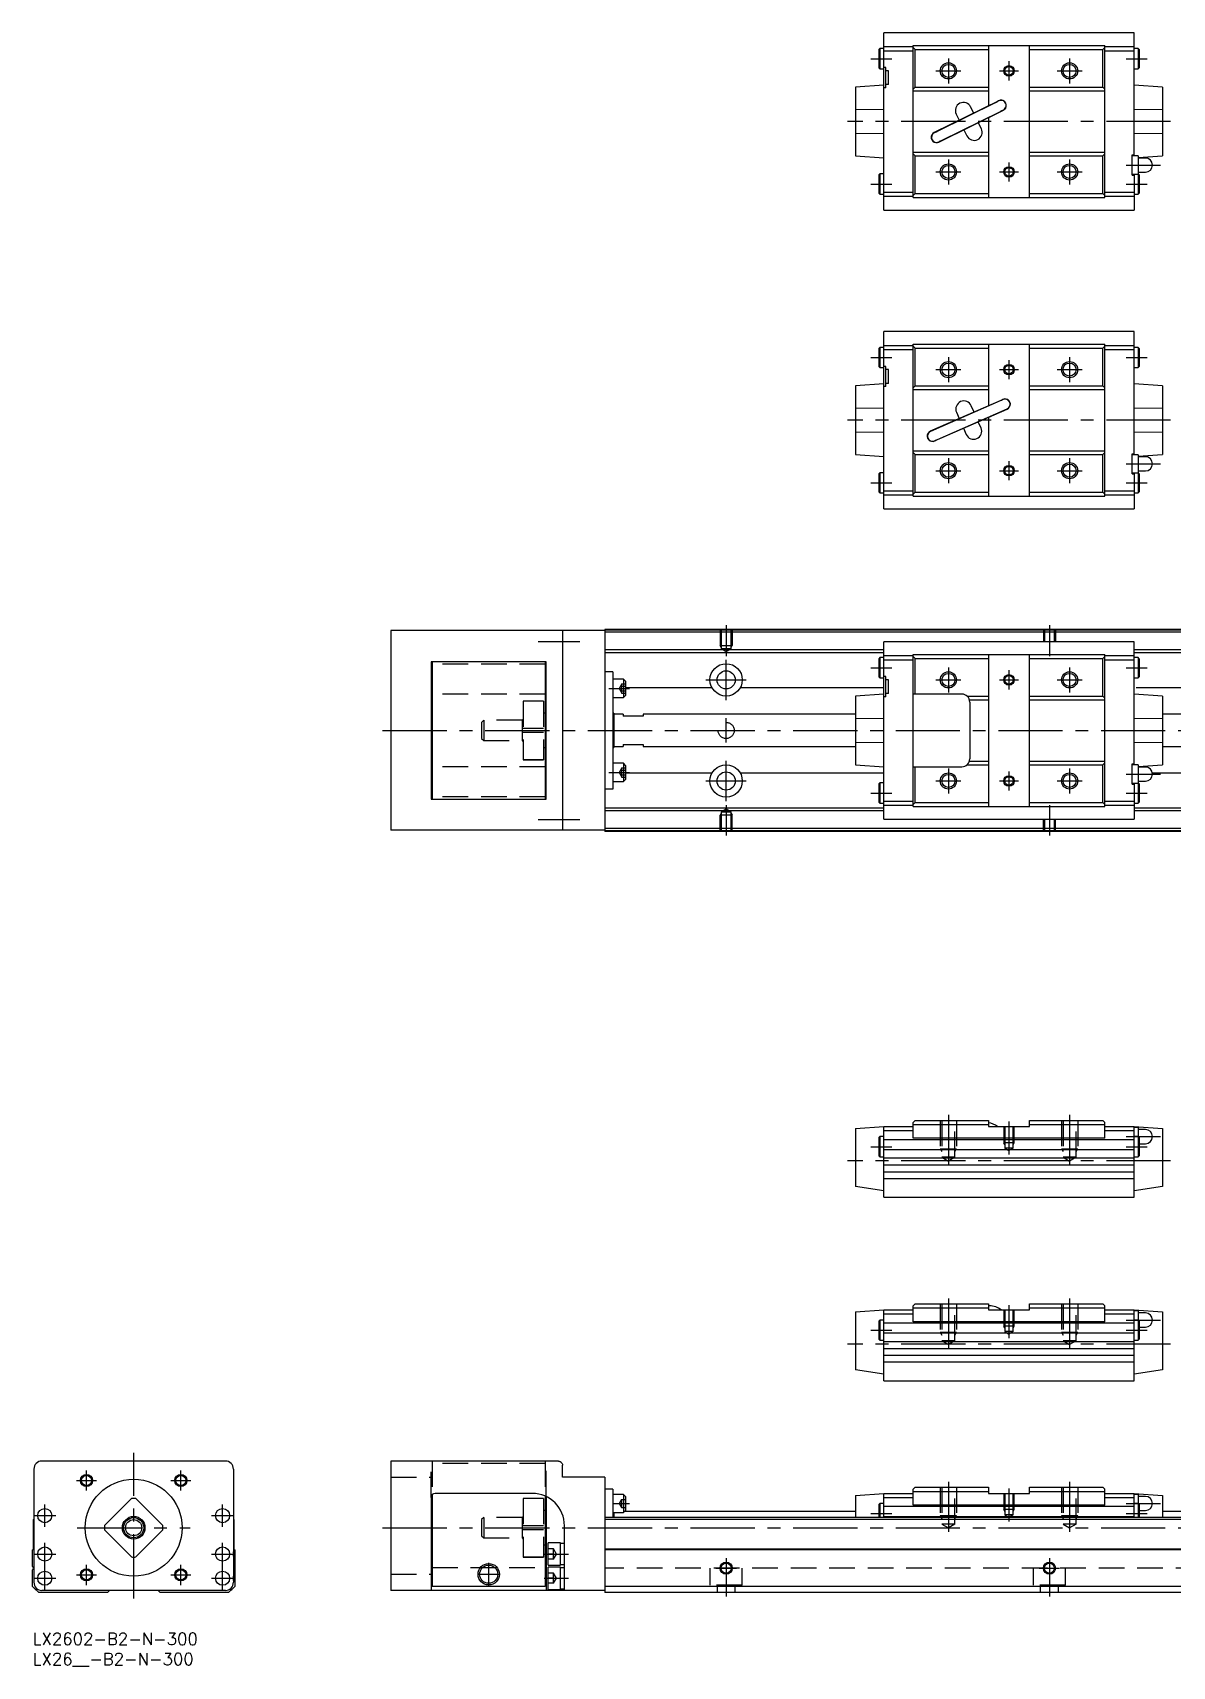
# Model space of a CAD drawing. Extents: x 0 to 544, y -8 to 396.
# Drawn here: x 0 to 282, y -8.3 to 395.8 of the extents above; entities that cross this region are included whole.
import ezdxf

# ---------------------------------------------------------------- set-up
doc = ezdxf.new("R2010")
doc.units = 0
doc.header["$LTSCALE"] = 0.5
doc.linetypes.add('CENTER', pattern=[50.8, 31.75, -6.35, 6.35, -6.35])
doc.linetypes.add('DASHED', pattern=[19.05, 12.7, -6.35])
for name, color, linetype in [('MSM_CENTER', 1, 'CENTER'), ('MSM_CONTINUOUS', 7, 'CONTINUOUS'), ('MSM_DASHED', 4, 'DASHED'), ('MSM_NARROW', 5, 'CONTINUOUS'), ('MSM_PART_NUMBER', 7, 'CONTINUOUS')]:
    doc.layers.add(name, color=color, linetype=linetype)
doc.styles.get("Standard").update_dxf_attribs({"font": 'txt.shx', "height": 1, "bigfont": 'bigfont.shx'})

# ---------------------------------------------------------------- blocks, each defined once
blk = doc.blocks.new('*U2')
at = {"layer": 'MSM_PART_NUMBER'}
blk.add_text('LX2602-B2-N-300', height=3, dxfattribs=at).set_placement((0, -3))
blk = doc.blocks.new('*U3')
at = {"layer": 'MSM_PART_NUMBER'}
blk.add_text('LX26__-B2-N-300', height=3, dxfattribs=at).set_placement((0, -8))

msp = doc.modelspace()

# ---------------------------------------------------------------- linework, layer by layer
at = {"layer": 'MSM_CENTER'}
for p, q in [((207.41, 389.38), (212.61, 389.38)), ((226.61, 389.48), (226.61, 383.28)), ((241.61, 388.75), (241.61, 384.02)), ((256.61, 389.48), (256.61, 383.28)), ((270.61, 389.38), (275.81, 389.38)), ((223.51, 386.38), (229.71, 386.38)), ((239.24, 386.38), (243.97, 386.38)), ((253.51, 386.38), (259.71, 386.38)), ((281.61, 373.88), (201.61, 373.88)), ((226.61, 364.48), (226.61, 358.28)), ((241.61, 363.75), (241.61, 359.02)), ((256.61, 364.48), (256.61, 358.28)), ((223.51, 361.38), (229.71, 361.38)), ((239.24, 361.38), (243.97, 361.38)), ((253.51, 361.38), (259.71, 361.38)), ((270.61, 363.08), (279.11, 363.08)), ((207.41, 358.38), (212.61, 358.38)), ((270.61, 358.38), (275.81, 358.38)), ((207.41, 315.48), (212.61, 315.48)), ((226.61, 315.58), (226.61, 309.38)), ((256.61, 315.58), (256.61, 309.38)), ((270.61, 315.48), (275.81, 315.48)), ((223.51, 312.48), (229.71, 312.48)), ((239.24, 312.48), (243.97, 312.48)), ((241.61, 314.85), (241.61, 310.12)), ((253.51, 312.48), (259.71, 312.48)), ((281.61, 299.98), (201.61, 299.98)), ((223.51, 287.48), (229.71, 287.48)), ((226.61, 290.58), (226.61, 284.38)), ((239.24, 287.48), (243.97, 287.48)), ((241.61, 289.85), (241.61, 285.12)), ((253.51, 287.48), (259.71, 287.48)), ((256.61, 290.58), (256.61, 284.38)), ((270.61, 289.18), (279.11, 289.18)), ((207.41, 284.48), (212.61, 284.48)), ((270.61, 284.48), (275.81, 284.48)), ((171.61, 249.23), (171.61, 241.6)), ((251.61, 249.23), (251.61, 241.6)), ((125.11, 245.23), (135.41, 245.23)), ((171.61, 230.73), (171.61, 240.73)), ((207.41, 238.73), (212.61, 238.73)), ((226.61, 238.83), (226.61, 232.63)), ((256.61, 238.83), (256.61, 232.63)), ((270.61, 238.73), (275.81, 238.73)), ((166.61, 235.73), (176.61, 235.73)), ((223.51, 235.73), (229.71, 235.73)), ((239.24, 235.73), (243.97, 235.73)), ((241.61, 238.1), (241.61, 233.37)), ((253.51, 235.73), (259.71, 235.73)), ((142.61, 233.63), (147.71, 233.63)), ((86.61, 223.23), (453.61, 223.23)), ((171.61, 220.23), (171.61, 226.23)), ((171.61, 205.73), (171.61, 215.73)), ((142.61, 212.84), (147.71, 212.84)), ((166.61, 210.73), (176.61, 210.73)), ((223.51, 210.73), (229.71, 210.73)), ((226.61, 213.83), (226.61, 207.63)), ((239.24, 210.73), (243.97, 210.73)), ((241.61, 213.1), (241.61, 208.37)), ((253.51, 210.73), (259.71, 210.73)), ((256.61, 213.83), (256.61, 207.63)), ((270.61, 212.43), (279.11, 212.43)), ((207.41, 207.73), (212.61, 207.73)), ((270.61, 207.73), (275.81, 207.73)), ((171.61, 204.74), (171.61, 197.23)), ((251.61, 204.74), (251.61, 197.23)), ((125.11, 201.23), (135.41, 201.23)), ((226.61, 128.1), (226.61, 115.71)), ((241.61, 126.45), (241.61, 118.29)), ((256.61, 128.1), (256.61, 115.71)), ((270.61, 122.75), (279.11, 122.75)), ((207.41, 120.25), (212.61, 120.25)), ((270.61, 120.25), (275.81, 120.25)), ((281.61, 116.75), (201.61, 116.75)), ((226.61, 82.72), (226.61, 70.34)), ((241.61, 81.07), (241.61, 72.91)), ((256.61, 82.72), (256.61, 70.34)), ((270.61, 77.37), (279.11, 77.37)), ((207.41, 74.87), (212.61, 74.87)), ((270.61, 74.87), (275.81, 74.87)), ((281.61, 71.37), (201.61, 71.37)), ((25, 8.5), (25, 44.5)), ((10.83, 37.67), (15.83, 37.67)), ((13.33, 35.17), (13.33, 40.17)), ((34.17, 37.67), (39.17, 37.67)), ((36.67, 35.17), (36.67, 40.17)), ((226.61, 37.35), (226.61, 24.96)), ((256.61, 37.35), (256.61, 24.96)), ((241.61, 35.7), (241.61, 27.54)), ((0.25, 29), (5.75, 29)), ((3, 26.25), (3, 31.75)), ((44.25, 29), (49.75, 29)), ((47, 26.25), (47, 31.75)), ((143.61, 32), (147.71, 32)), ((207.41, 29.5), (212.61, 29.5)), ((270.61, 32), (279.11, 32)), ((270.61, 29.5), (275.81, 29.5)), ((11, 26), (39, 26)), ((86.61, 26), (453.61, 26)), ((3, 10.75), (3, 22.25)), ((47, 10.75), (47, 22.25)), ((0.25, 19.5), (5.75, 19.5)), ((13.33, 11.83), (13.33, 16.83)), ((36.67, 11.83), (36.67, 16.83)), ((44.25, 19.5), (49.75, 19.5)), ((112.86, 11.72), (112.86, 17.28)), ((126.61, 19.5), (132.61, 19.5)), ((171.61, 18.5), (171.61, 9)), ((251.61, 18.5), (251.61, 9)), ((0.25, 13.5), (5.75, 13.5)), ((10.83, 14.33), (15.83, 14.33)), ((34.17, 14.33), (39.17, 14.33)), ((44.25, 13.5), (49.75, 13.5)), ((110.07, 14.5), (115.64, 14.5)), ((126.61, 13.5), (132.61, 13.5)), ((169.07, 16), (174.14, 16)), ((249.07, 16), (254.14, 16))]:
    msp.add_line(p, q, dxfattribs=at)
at = {"layer": 'MSM_CONTINUOUS'}
for p, q in [((272.61, 395.83), (210.61, 395.83)), ((210.61, 351.93), (210.61, 395.83)), ((210.61, 392.38), (217.91, 392.38)), ((217.91, 355.08), (217.91, 392.68)), ((217.91, 392.68), (265.31, 392.68)), ((218.41, 391.68), (217.91, 392.18)), ((236.51, 392.68), (236.51, 377.73)), ((246.71, 355.08), (246.71, 392.68)), ((265.31, 392.18), (264.81, 391.68)), ((265.31, 355.08), (265.31, 392.68)), ((265.31, 392.38), (272.61, 392.38)), ((272.61, 365.33), (272.61, 395.83)), ((209.66, 391.88), (209.41, 391.63)), ((209.41, 391.63), (209.41, 387.13)), ((210.61, 391.88), (209.66, 391.88)), ((209.66, 391.88), (209.66, 386.88)), ((210.61, 391.38), (217.91, 391.38)), ((218.41, 382.38), (218.41, 391.68)), ((218.41, 391.68), (236.51, 391.68)), ((246.71, 391.68), (264.81, 391.68)), ((264.81, 382.38), (264.81, 391.68)), ((265.31, 391.38), (272.61, 391.38)), ((273.56, 391.88), (272.61, 391.88)), ((273.56, 391.88), (273.56, 386.88)), ((273.81, 391.63), (273.56, 391.88)), ((273.81, 391.63), (273.81, 387.13)), ((209.41, 387.13), (209.66, 386.88)), ((209.66, 386.88), (210.61, 386.88)), ((211.11, 387.18), (210.61, 387.18)), ((211.11, 382.18), (211.11, 387.18)), ((211.81, 386.38), (211.11, 386.38)), ((211.81, 382.98), (211.81, 386.38)), ((272.61, 386.88), (273.56, 386.88)), ((273.56, 386.88), (273.81, 387.13)), ((210.61, 382.88), (203.61, 382.38)), ((203.61, 382.38), (203.61, 365.38)), ((211.11, 382.18), (210.61, 382.18)), ((211.81, 382.98), (211.11, 382.98)), ((217.91, 381.88), (218.41, 382.38)), ((217.91, 381.48), (236.51, 381.48)), ((218.41, 382.38), (236.51, 382.38)), ((246.71, 382.38), (264.81, 382.38)), ((246.71, 381.48), (265.31, 381.48)), ((264.81, 382.38), (265.31, 381.88)), ((279.61, 382.38), (272.61, 382.88)), ((279.61, 382.38), (279.61, 365.38)), ((210.61, 376.84), (203.61, 376.76)), ((239.08, 379), (223.08, 371.1)), ((238.37, 378.59), (223.84, 371.42)), ((224.23, 368.77), (240.23, 376.67)), ((224.94, 369.18), (239.48, 376.35)), ((232.87, 375.93), (232.12, 377.46)), ((238.37, 378.59), (238.7, 378.72)), ((239.1, 378.95), (238.79, 378.8)), ((239.78, 376.54), (239.48, 376.35)), ((239.89, 376.55), (240.21, 376.71)), ((279.61, 376.76), (272.61, 376.84)), ((228.53, 375.69), (229.29, 374.16)), ((230.44, 371.83), (231.19, 370.31)), ((234.78, 372.08), (234.02, 373.6)), ((236.51, 374.83), (236.51, 355.08)), ((203.61, 371.01), (210.61, 370.93)), ((223.42, 371.21), (223.1, 371.05)), ((223.53, 371.23), (223.84, 371.42)), ((224.21, 368.81), (224.52, 368.97)), ((224.61, 369.05), (224.94, 369.18)), ((272.61, 370.93), (279.61, 371.01)), ((203.61, 365.38), (210.61, 364.88)), ((217.91, 366.28), (236.51, 366.28)), ((218.41, 365.38), (217.91, 365.88)), ((218.41, 365.38), (236.51, 365.38)), ((218.41, 356.08), (218.41, 365.38)), ((246.71, 366.28), (265.31, 366.28)), ((246.71, 365.38), (264.81, 365.38)), ((265.31, 365.88), (264.81, 365.38)), ((264.81, 356.08), (264.81, 365.38)), ((272.11, 365.58), (272.61, 365.58)), ((272.11, 360.58), (272.11, 365.58)), ((273.61, 365.33), (272.11, 365.33)), ((273.61, 364.95), (279.61, 365.38)), ((273.61, 365.33), (273.61, 360.83)), ((275.36, 364.83), (273.61, 364.83)), ((209.66, 360.88), (209.41, 360.63)), ((209.41, 360.63), (209.41, 356.13)), ((209.66, 360.88), (209.66, 355.88)), ((210.61, 360.88), (209.66, 360.88)), ((272.11, 360.83), (273.61, 360.83)), ((272.11, 360.58), (272.61, 360.58)), ((272.61, 360.83), (272.61, 351.93)), ((273.56, 360.83), (273.56, 355.88)), ((273.61, 361.33), (275.36, 361.33)), ((273.81, 360.63), (273.61, 360.83)), ((273.81, 360.63), (273.81, 356.13)), ((209.41, 356.13), (209.66, 355.88)), ((209.66, 355.88), (210.61, 355.88)), ((210.61, 356.38), (217.91, 356.38)), ((217.91, 355.58), (218.41, 356.08)), ((218.41, 356.08), (236.51, 356.08)), ((246.71, 356.08), (264.81, 356.08)), ((264.81, 356.08), (265.31, 355.58)), ((265.31, 356.38), (272.61, 356.38)), ((272.61, 355.88), (273.56, 355.88)), ((273.56, 355.88), (273.81, 356.13)), ((210.61, 355.38), (217.91, 355.38)), ((210.61, 351.93), (272.61, 351.93)), ((217.91, 355.08), (265.31, 355.08)), ((265.31, 355.38), (272.61, 355.38)), ((272.61, 321.93), (210.61, 321.93)), ((210.61, 278.03), (210.61, 321.93)), ((272.61, 291.43), (272.61, 321.93)), ((209.66, 317.98), (209.41, 317.73)), ((209.41, 317.73), (209.41, 313.23)), ((210.61, 317.98), (209.66, 317.98)), ((209.66, 317.98), (209.66, 312.98)), ((210.61, 318.48), (217.91, 318.48)), ((210.61, 317.48), (217.91, 317.48)), ((217.91, 281.18), (217.91, 318.78)), ((217.91, 318.78), (265.31, 318.78)), ((218.41, 317.78), (217.91, 318.28)), ((218.41, 308.48), (218.41, 317.78)), ((218.41, 317.78), (236.51, 317.78)), ((236.51, 318.78), (236.51, 303.53)), ((246.71, 281.18), (246.71, 318.78)), ((246.71, 317.78), (264.81, 317.78)), ((265.31, 318.28), (264.81, 317.78)), ((264.81, 308.48), (264.81, 317.78)), ((265.31, 281.18), (265.31, 318.78)), ((265.31, 318.48), (272.61, 318.48)), ((265.31, 317.48), (272.61, 317.48)), ((273.56, 317.98), (272.61, 317.98)), ((273.56, 317.98), (273.56, 312.98)), ((273.81, 317.73), (273.56, 317.98)), ((273.81, 317.73), (273.81, 313.23)), ((209.41, 313.23), (209.66, 312.98)), ((209.66, 312.98), (210.61, 312.98)), ((211.11, 313.28), (210.61, 313.28)), ((211.11, 308.28), (211.11, 313.28)), ((211.81, 312.48), (211.11, 312.48)), ((211.81, 309.08), (211.81, 312.48)), ((272.61, 312.98), (273.56, 312.98)), ((273.56, 312.98), (273.81, 313.23)), ((210.61, 308.98), (203.61, 308.48)), ((203.61, 308.48), (203.61, 291.48)), ((211.11, 308.28), (210.61, 308.28)), ((211.81, 309.08), (211.11, 309.08)), ((217.91, 307.98), (218.41, 308.48)), ((217.91, 307.58), (236.51, 307.58)), ((218.41, 308.48), (236.51, 308.48)), ((246.71, 308.48), (264.81, 308.48)), ((246.71, 307.58), (265.31, 307.58)), ((264.81, 308.48), (265.31, 307.98)), ((279.61, 308.48), (272.61, 308.98)), ((279.61, 308.48), (279.61, 291.48)), ((240.13, 305.12), (222.13, 297.22)), ((239.4, 304.75), (222.9, 297.51)), ((232.96, 301.98), (232.28, 303.53)), ((240.15, 305.08), (239.83, 304.93)), ((210.61, 302.94), (203.61, 302.86)), ((223.18, 294.84), (241.18, 302.74)), ((223.91, 295.22), (240.41, 302.46)), ((228.62, 301.93), (229.3, 300.37)), ((234.69, 298.04), (234.01, 299.6)), ((236.51, 300.69), (236.51, 281.18)), ((240.83, 302.64), (241.16, 302.79)), ((279.61, 302.86), (272.61, 302.94)), ((203.61, 297.11), (210.61, 297.03)), ((222.48, 297.32), (222.15, 297.18)), ((223.16, 294.89), (223.48, 295.03)), ((230.35, 297.99), (231.03, 296.43)), ((272.61, 297.03), (279.61, 297.11)), ((203.61, 291.48), (210.61, 290.98)), ((217.91, 292.38), (236.51, 292.38)), ((218.41, 291.48), (217.91, 291.98)), ((218.41, 291.48), (236.51, 291.48)), ((218.41, 282.18), (218.41, 291.48)), ((246.71, 292.38), (265.31, 292.38)), ((246.71, 291.48), (264.81, 291.48)), ((265.31, 291.98), (264.81, 291.48)), ((264.81, 282.18), (264.81, 291.48)), ((272.11, 291.68), (272.61, 291.68)), ((272.11, 286.68), (272.11, 291.68)), ((273.61, 291.43), (272.11, 291.43)), ((273.61, 291.05), (279.61, 291.48)), ((273.61, 291.43), (273.61, 286.93)), ((209.66, 286.98), (209.41, 286.73)), ((209.66, 286.98), (209.66, 281.98)), ((210.61, 286.98), (209.66, 286.98)), ((272.11, 286.93), (273.61, 286.93)), ((272.61, 286.93), (272.61, 278.03)), ((273.56, 286.93), (273.56, 281.98)), ((275.36, 290.93), (273.61, 290.93)), ((273.61, 287.43), (275.36, 287.43)), ((273.81, 286.73), (273.61, 286.93)), ((209.41, 286.73), (209.41, 282.23)), ((272.11, 286.68), (272.61, 286.68)), ((273.81, 286.73), (273.81, 282.23)), ((209.41, 282.23), (209.66, 281.98)), ((209.66, 281.98), (210.61, 281.98)), ((210.61, 282.48), (217.91, 282.48)), ((210.61, 281.48), (217.91, 281.48)), ((217.91, 281.68), (218.41, 282.18)), ((217.91, 281.18), (265.31, 281.18)), ((218.41, 282.18), (236.51, 282.18)), ((246.71, 282.18), (264.81, 282.18)), ((264.81, 282.18), (265.31, 281.68)), ((265.31, 282.48), (272.61, 282.48)), ((265.31, 281.48), (272.61, 281.48)), ((272.61, 281.98), (273.56, 281.98)), ((273.56, 281.98), (273.81, 282.23)), ((210.61, 278.03), (272.61, 278.03)), ((88.61, 247.93), (88.61, 198.53)), ((141.61, 247.93), (88.61, 247.93)), ((131.11, 247.93), (131.11, 198.53)), ((441.61, 248.23), (141.61, 248.23)), ((141.61, 248.23), (141.61, 198.23)), ((441.61, 248.03), (141.61, 248.03)), ((441.61, 247.53), (141.61, 247.53)), ((210.61, 243.13), (141.61, 243.13)), ((272.61, 245.18), (210.61, 245.18)), ((210.61, 201.28), (210.61, 245.18)), ((272.61, 214.68), (272.61, 245.18)), ((310.61, 243.13), (272.61, 243.13)), ((98.61, 240.23), (98.61, 206.23)), ((127.11, 240.23), (98.61, 240.23)), ((98.61, 239.63), (98.86, 239.63)), ((98.86, 240.23), (98.86, 206.23)), ((126.86, 240.23), (126.86, 206.23)), ((126.86, 239.63), (127.11, 239.63)), ((127.11, 206.23), (127.11, 240.23)), ((210.61, 242.43), (141.61, 242.43)), ((209.66, 241.23), (209.41, 240.98)), ((209.41, 240.98), (209.41, 236.48)), ((210.61, 241.23), (209.66, 241.23)), ((209.66, 241.23), (209.66, 236.23)), ((210.61, 241.73), (217.91, 241.73)), ((210.61, 240.73), (217.91, 240.73)), ((217.91, 242.03), (265.31, 242.03)), ((217.91, 204.43), (217.91, 242.03)), ((218.41, 241.03), (217.91, 241.53)), ((218.41, 241.03), (236.51, 241.03)), ((218.41, 232.23), (218.41, 241.03)), ((236.51, 242.03), (236.51, 204.43)), ((246.71, 204.43), (246.71, 242.03)), ((246.71, 241.03), (264.81, 241.03)), ((265.31, 241.53), (264.81, 241.03)), ((264.81, 231.73), (264.81, 241.03)), ((265.31, 204.43), (265.31, 242.03)), ((265.31, 241.73), (272.61, 241.73)), ((265.31, 240.73), (272.61, 240.73)), ((310.61, 242.43), (272.61, 242.43)), ((273.56, 241.23), (272.61, 241.23)), ((273.56, 241.23), (273.56, 236.23)), ((273.81, 240.98), (273.56, 241.23)), ((273.81, 240.98), (273.81, 236.48)), ((143.61, 237.73), (141.61, 237.73)), ((143.61, 237.73), (143.61, 208.73)), ((146.21, 235.88), (143.61, 235.88)), ((146.21, 235.88), (146.21, 231.38)), ((146.71, 235.38), (146.21, 235.88)), ((146.71, 235.38), (146.71, 231.88)), ((209.41, 236.48), (209.66, 236.23)), ((209.66, 236.23), (210.61, 236.23)), ((211.11, 236.53), (210.61, 236.53)), ((211.11, 231.53), (211.11, 236.53)), ((211.81, 235.73), (211.11, 235.73)), ((211.81, 232.33), (211.81, 235.73)), ((272.61, 236.23), (273.56, 236.23)), ((273.56, 236.23), (273.81, 236.48)), ((98.86, 232.23), (98.61, 232.23)), ((127.11, 232.23), (126.86, 232.23)), ((143.61, 231.38), (146.21, 231.38)), ((146.21, 231.38), (146.71, 231.88)), ((168.12, 233.77), (146.71, 233.77)), ((210.61, 233.77), (175.09, 233.77)), ((210.61, 232.23), (203.61, 231.73)), ((203.61, 231.73), (203.61, 214.73)), ((211.11, 231.53), (210.61, 231.53)), ((211.81, 232.33), (211.11, 232.33)), ((229.91, 232.23), (217.91, 232.23)), ((231.23, 231.73), (236.51, 231.73)), ((231.81, 230.83), (236.51, 230.83)), ((246.71, 231.73), (264.81, 231.73)), ((246.71, 230.83), (265.31, 230.83)), ((264.81, 231.73), (265.31, 231.23)), ((279.61, 231.73), (272.61, 232.23)), ((310.11, 233.77), (273.11, 233.77)), ((279.61, 231.73), (279.61, 214.73)), ((127.11, 227.48), (126.86, 227.48)), ((143.81, 227.48), (143.61, 227.48)), ((143.81, 227.48), (143.81, 218.98)), ((146.11, 227.23), (143.81, 227.23)), ((146.11, 227.23), (146.11, 226.73)), ((151.11, 226.73), (146.11, 226.73)), ((151.11, 227.23), (151.11, 226.73)), ((203.61, 227.23), (151.11, 227.23)), ((231.91, 230.23), (231.91, 216.23)), ((303.61, 227.23), (279.61, 227.23)), ((210.61, 226.19), (203.61, 226.11)), ((279.61, 226.11), (272.61, 226.19)), ((126.86, 218.98), (127.11, 218.98)), ((143.61, 218.98), (143.81, 218.98)), ((143.81, 219.23), (146.11, 219.23)), ((146.11, 219.73), (151.11, 219.73)), ((146.11, 219.73), (146.11, 219.23)), ((151.11, 219.73), (151.11, 219.23)), ((151.11, 219.23), (203.61, 219.23)), ((203.61, 220.36), (210.61, 220.28)), ((272.61, 220.28), (279.61, 220.36)), ((279.61, 219.23), (303.61, 219.23)), ((98.86, 214.23), (98.61, 214.23)), ((127.11, 214.23), (126.86, 214.23)), ((146.21, 215.09), (143.61, 215.09)), ((146.21, 215.09), (146.21, 210.59)), ((146.71, 214.59), (146.21, 215.09)), ((146.71, 214.59), (146.71, 211.09)), ((203.61, 214.73), (210.61, 214.23)), ((217.91, 214.23), (229.91, 214.23)), ((218.41, 205.43), (218.41, 214.23)), ((231.23, 214.73), (236.51, 214.73)), ((231.81, 215.63), (236.51, 215.63)), ((246.71, 215.63), (265.31, 215.63)), ((246.71, 214.73), (264.81, 214.73)), ((265.31, 215.23), (264.81, 214.73)), ((264.81, 205.43), (264.81, 214.73)), ((272.11, 214.93), (272.61, 214.93)), ((272.11, 209.93), (272.11, 214.93)), ((273.61, 214.68), (272.11, 214.68)), ((273.61, 214.3), (279.61, 214.73)), ((273.61, 214.68), (273.61, 210.18)), ((275.36, 214.18), (273.61, 214.18)), ((143.61, 210.59), (146.21, 210.59)), ((146.21, 210.59), (146.71, 211.09)), ((168.12, 212.69), (146.71, 212.69)), ((210.61, 212.69), (175.09, 212.69)), ((209.66, 210.23), (209.41, 209.98)), ((209.66, 210.23), (209.66, 205.23)), ((210.61, 210.23), (209.66, 210.23)), ((272.11, 210.18), (273.61, 210.18)), ((272.61, 210.18), (272.61, 201.28)), ((273.56, 210.18), (273.56, 205.23)), ((273.61, 210.68), (275.36, 210.68)), ((273.81, 209.98), (273.61, 210.18)), ((310.61, 212.69), (277.09, 212.69)), ((98.61, 206.83), (98.86, 206.83)), ((98.61, 206.23), (127.11, 206.23)), ((126.86, 206.83), (127.11, 206.83)), ((143.61, 208.73), (141.61, 208.73)), ((209.41, 209.98), (209.41, 205.48)), ((272.11, 209.93), (272.61, 209.93)), ((273.81, 209.98), (273.81, 205.48)), ((210.61, 204.03), (141.61, 204.03)), ((210.61, 203.33), (141.61, 203.33)), ((209.41, 205.48), (209.66, 205.23)), ((209.66, 205.23), (210.61, 205.23)), ((210.61, 205.73), (217.91, 205.73)), ((210.61, 204.73), (217.91, 204.73)), ((217.91, 204.93), (218.41, 205.43)), ((217.91, 204.43), (265.31, 204.43)), ((218.41, 205.43), (236.51, 205.43)), ((246.71, 205.43), (264.81, 205.43)), ((264.81, 205.43), (265.31, 204.93)), ((265.31, 205.73), (272.61, 205.73)), ((265.31, 204.73), (272.61, 204.73)), ((272.61, 205.23), (273.56, 205.23)), ((310.61, 204.03), (272.61, 204.03)), ((310.61, 203.33), (272.61, 203.33)), ((273.56, 205.23), (273.81, 205.48)), ((141.61, 198.53), (88.61, 198.53)), ((441.61, 198.93), (141.61, 198.93)), ((441.61, 198.43), (141.61, 198.43)), ((441.61, 198.23), (141.61, 198.23)), ((210.61, 201.28), (272.61, 201.28)), ((217.91, 126.25), (218.41, 126.75)), ((217.91, 122.33), (217.91, 126.25)), ((217.91, 125.75), (236.51, 125.75)), ((218.41, 126.75), (236.51, 126.75)), ((236.51, 126.75), (236.51, 125.25)), ((246.71, 125.25), (246.71, 126.75)), ((246.71, 126.75), (264.81, 126.75)), ((246.71, 125.75), (265.31, 125.75)), ((264.81, 126.75), (265.31, 126.25)), ((265.31, 122.33), (265.31, 126.25)), ((203.61, 124.75), (210.61, 125.25)), ((203.61, 124.75), (203.61, 110.43)), ((209.66, 122.75), (209.41, 122.5)), ((209.41, 122.5), (209.41, 118)), ((210.61, 122.75), (209.66, 122.75)), ((209.66, 122.75), (209.66, 117.75)), ((210.61, 125.25), (217.91, 125.25)), ((210.61, 107.75), (210.61, 125.25)), ((210.61, 124.25), (217.91, 124.25)), ((210.61, 122.05), (272.61, 122.05)), ((265.31, 122.33), (217.91, 122.33)), ((236.51, 125.25), (246.71, 125.25)), ((265.31, 125.25), (272.61, 125.25)), ((265.31, 124.25), (272.61, 124.25)), ((272.61, 125.25), (279.61, 124.75)), ((272.61, 107.75), (272.61, 125.25)), ((273.61, 125), (272.61, 125)), ((273.56, 122.75), (272.61, 122.75)), ((273.81, 122.5), (273.56, 122.75)), ((273.56, 122.75), (273.56, 117.75)), ((273.61, 125), (273.61, 122.7)), ((275.36, 124.5), (273.61, 124.5)), ((273.81, 122.5), (273.81, 118)), ((279.61, 124.75), (279.61, 110.43)), ((209.41, 118), (209.66, 117.75)), ((209.66, 117.75), (210.61, 117.75)), ((210.61, 119.55), (272.61, 119.55)), ((210.61, 117.47), (272.61, 117.47)), ((272.61, 117.75), (273.56, 117.75)), ((273.56, 117.75), (273.81, 118)), ((273.81, 121), (275.36, 121)), ((210.61, 115.75), (272.61, 115.75)), ((210.61, 114.02), (272.61, 114.02)), ((210.61, 109.37), (203.61, 110.43)), ((210.61, 112.41), (272.61, 112.41)), ((279.61, 110.43), (272.61, 109.37)), ((210.61, 107.75), (272.61, 107.75)), ((217.91, 80.87), (218.41, 81.37)), ((217.91, 76.96), (217.91, 80.87)), ((218.41, 81.37), (236.51, 81.37)), ((236.51, 81.37), (236.51, 79.87)), ((236.76, 80.87), (236.51, 80.87)), ((246.71, 79.87), (246.71, 81.37)), ((246.71, 81.37), (264.81, 81.37)), ((264.81, 81.37), (265.31, 80.87)), ((265.31, 76.96), (265.31, 80.87)), ((203.61, 79.37), (210.61, 79.87)), ((203.61, 79.37), (203.61, 65.05)), ((209.66, 77.37), (209.41, 77.12)), ((209.41, 77.12), (209.41, 72.62)), ((210.61, 77.37), (209.66, 77.37)), ((209.66, 77.37), (209.66, 72.37)), ((210.61, 79.87), (217.91, 79.87)), ((210.61, 62.37), (210.61, 79.87)), ((210.61, 78.87), (217.91, 78.87)), ((217.91, 80.37), (236.51, 80.37)), ((265.31, 76.96), (217.91, 76.96)), ((236.51, 79.87), (246.71, 79.87)), ((246.71, 80.37), (265.31, 80.37)), ((265.31, 79.87), (272.61, 79.87)), ((265.31, 78.87), (272.61, 78.87)), ((272.61, 79.87), (279.61, 79.37)), ((272.61, 62.37), (272.61, 79.87)), ((273.61, 79.62), (272.61, 79.62)), ((273.56, 77.37), (272.61, 77.37)), ((273.81, 77.12), (273.56, 77.37)), ((273.56, 77.37), (273.56, 72.37)), ((273.61, 79.62), (273.61, 77.32)), ((275.36, 79.12), (273.61, 79.12)), ((273.81, 77.12), (273.81, 72.62)), ((279.61, 79.37), (279.61, 65.05)), ((210.61, 76.67), (272.61, 76.67)), ((210.61, 74.17), (272.61, 74.17)), ((273.81, 75.62), (275.36, 75.62)), ((209.41, 72.62), (209.66, 72.37)), ((209.66, 72.37), (210.61, 72.37)), ((210.61, 72.1), (272.61, 72.1)), ((210.61, 70.37), (272.61, 70.37)), ((272.61, 72.37), (273.56, 72.37)), ((273.56, 72.37), (273.81, 72.62)), ((210.61, 63.99), (203.61, 65.05)), ((210.61, 68.65), (272.61, 68.65)), ((210.61, 67.04), (272.61, 67.04)), ((279.61, 65.05), (272.61, 63.99)), ((210.61, 62.37), (272.61, 62.37)), ((0.3, 40.5), (0.3, 12.5)), ((47.7, 42.5), (2.3, 42.5)), ((49.7, 40.5), (49.7, 12.5)), ((88.61, 42.5), (88.61, 10.5)), ((130.11, 42.5), (88.61, 42.5)), ((130.11, 42.5), (130.11, 42.5)), ((130.11, 42.5), (130.32, 42.48)), ((130.32, 42.48), (130.56, 42.39)), ((130.56, 42.39), (130.78, 42.24)), ((130.78, 42.24), (130.91, 42.09)), ((130.91, 42.09), (131.02, 41.9)), ((131.02, 41.9), (131.08, 41.72)), ((131.08, 41.72), (131.11, 41.5)), ((131.11, 38.5), (131.11, 41.5)), ((141.61, 38.5), (131.11, 38.5)), ((141.61, 38.5), (141.61, 10)), ((24.45, 33.23), (17.77, 26.55)), ((32.23, 26.55), (25.55, 33.23)), ((98.61, 33.5), (98.61, 10.5)), ((98.86, 34.16), (98.86, 11.5)), ((123.61, 34.5), (99.61, 34.5)), ((126.86, 33.81), (126.86, 11.5)), ((127.11, 33.69), (127.11, 16.2)), ((143.61, 35.5), (141.61, 35.5)), ((143.61, 35.5), (143.61, 28.5)), ((146.21, 34.25), (143.61, 34.25)), ((146.71, 33.75), (146.21, 34.25)), ((146.21, 34.25), (146.21, 29.75)), ((146.71, 33.75), (146.71, 30.25)), ((203.61, 34), (210.61, 34.5)), ((203.61, 34), (203.61, 28.5)), ((210.61, 28.5), (210.61, 34.5)), ((210.61, 34.5), (217.91, 34.5)), ((210.61, 33.5), (217.91, 33.5)), ((217.91, 35.5), (218.41, 36)), ((217.91, 31.59), (217.91, 35.5)), ((217.91, 35), (236.51, 35)), ((218.41, 36), (236.51, 36)), ((236.51, 36), (236.51, 34.5)), ((236.51, 34.5), (246.71, 34.5)), ((246.71, 34.5), (246.71, 36)), ((246.71, 36), (264.81, 36)), ((246.71, 35), (265.31, 35)), ((264.81, 36), (265.31, 35.5)), ((265.31, 31.59), (265.31, 35.5)), ((265.31, 34.5), (272.61, 34.5)), ((265.31, 33.5), (272.61, 33.5)), ((272.61, 34.5), (279.61, 34)), ((272.61, 28.5), (272.61, 34.5)), ((273.61, 34.25), (272.61, 34.25)), ((273.61, 34.25), (273.61, 31.95)), ((275.36, 33.75), (273.61, 33.75)), ((279.61, 34), (279.61, 28.5)), ((127.11, 30.25), (126.86, 30.25)), ((441.61, 28.5), (141.61, 28.5)), ((143.61, 29.75), (146.21, 29.75)), ((143.81, 29.75), (143.81, 28.5)), ((146.21, 29.75), (146.71, 30.25)), ((203.61, 30), (146.46, 30)), ((209.66, 32), (209.41, 31.75)), ((209.41, 31.75), (209.41, 28.5)), ((210.61, 32), (209.66, 32)), ((209.66, 32), (209.66, 28.5)), ((210.61, 31.3), (272.61, 31.3)), ((210.61, 28.8), (272.61, 28.8)), ((265.31, 31.59), (217.91, 31.59)), ((273.56, 32), (272.61, 32)), ((273.81, 31.75), (273.56, 32)), ((273.56, 32), (273.56, 28.5)), ((273.81, 31.75), (273.81, 28.5)), ((273.81, 30.25), (275.36, 30.25)), ((303.61, 30), (279.61, 30)), ((0.2, 28), (0.3, 28.1)), ((0.2, 20.7), (0.2, 28)), ((17.77, 25.45), (24.45, 18.77)), ((25.55, 18.77), (32.23, 25.45)), ((49.7, 28.1), (49.8, 28)), ((49.8, 28), (49.8, 20.7)), ((131.61, 10.5), (131.61, 26.5)), ((441.61, 28), (141.61, 28)), ((0, 20.5), (0.2, 20.7)), ((0, 16.4), (0, 20.5)), ((49.8, 20.7), (50, 20.5)), ((50, 20.5), (50, 11.5)), ((126.86, 21.75), (127.11, 21.75)), ((127.61, 16.75), (127.61, 22.25)), ((130.61, 22.25), (127.61, 22.25)), ((130.61, 16.75), (130.61, 22.25)), ((131.61, 22.1), (130.61, 22.1)), ((441.61, 20.7), (141.61, 20.7)), ((441.61, 20.5), (141.61, 20.5)), ((98.61, 16.2), (98.86, 16.2)), ((126.86, 16.2), (127.11, 16.2)), ((127.61, 16.75), (130.61, 16.75)), ((127.61, 10.75), (127.61, 16.25)), ((130.61, 16.25), (127.61, 16.25)), ((130.61, 16.9), (131.61, 16.9)), ((130.61, 10.75), (130.61, 16.25)), ((0, 11.5), (0, 15.6)), ((131.61, 16.1), (130.61, 16.1)), ((1.5, 10), (0, 11.5)), ((18.5, 10), (1.5, 10)), ((47.7, 10.5), (2.3, 10.5)), ((19, 10.5), (18.5, 10)), ((31.52, 10), (31.02, 10.5)), ((48.5, 10), (31.52, 10)), ((50, 11.5), (48.5, 10)), ((141.61, 10.5), (88.61, 10.5)), ((126.86, 11.5), (98.86, 11.5)), ((127.61, 10.75), (130.61, 10.75)), ((130.61, 10.9), (131.61, 10.9)), ((441.61, 11.5), (141.61, 11.5)), ((441.61, 10), (141.61, 10))]:
    msp.add_line(p, q, dxfattribs=at)
for centre, radius in [((226.61, 386.38), 1.62), ((256.61, 386.38), 1.62), ((241.61, 386.38), 1.06), ((226.61, 361.38), 1.62), ((241.61, 361.38), 1.06), ((256.61, 361.38), 1.62), ((226.61, 312.48), 1.62), ((241.61, 312.48), 1.06), ((256.61, 312.48), 1.62), ((226.61, 287.48), 1.62), ((241.61, 287.48), 1.06), ((256.61, 287.48), 1.62), ((171.61, 235.73), 4), ((171.61, 235.73), 2.25), ((226.61, 235.73), 1.62), ((241.61, 235.73), 1.06), ((256.61, 235.73), 1.62), ((171.61, 210.73), 4), ((171.61, 210.73), 2.25), ((226.61, 210.73), 1.62), ((241.61, 210.73), 1.06), ((256.61, 210.73), 1.62), ((13.33, 37.67), 1.23), ((25, 26), 12), ((36.67, 37.67), 1.23), ((3, 29), 1.75), ((25, 26), 2.8), ((25, 26), 2.5), ((47, 29), 1.75), ((25, 26), 2), ((3, 19.5), 1.75), ((47, 19.5), 1.75), ((112.86, 14.5), 2.65), ((112.86, 14.5), 2.25), ((171.61, 16), 1.23), ((251.61, 16), 1.23), ((3, 13.5), 1.75), ((13.33, 14.33), 1.23), ((36.67, 14.33), 1.23), ((47, 13.5), 1.75)]:
    msp.add_circle(centre, radius, dxfattribs=at)
for centre, radius, start, end in [((230.33, 376.57), 2, 26.2779, 206.2779), ((239.66, 377.83), 1.3, 275.5498, 137.006), ((239.66, 377.83), 1.25, 296.2779, 116.2779), ((232.98, 371.19), 2, 206.2779, 26.2779), ((223.66, 369.93), 1.3, 95.5498, 317.006), ((223.66, 369.93), 1.25, 116.2779, 296.2779), ((275.36, 363.08), 1.75, 270, 90), ((230.45, 302.73), 2, 23.6961, 203.6961), ((240.8, 301.08), 3.92, 105.6343, 110.9103), ((240.66, 303.93), 1.3, 272.968, 134.4242), ((240.66, 303.93), 1.25, 293.6961, 113.6961), ((239.7, 304.11), 1.8, 293.3543, 304.8918), ((222.66, 296.03), 1.3, 92.968, 314.4242), ((222.66, 296.03), 1.25, 113.6961, 293.6961), ((226.61, 290.48), 7.94, 117.8361, 120.4339), ((223.17, 296.88), 1.82, 282.5713, 293.9767), ((232.86, 297.24), 2, 203.6961, 23.6961), ((275.36, 289.18), 1.75, 270, 90), ((229.91, 230.23), 2, 0, 90), ((229.91, 216.23), 2, 270, 0), ((275.36, 212.43), 1.75, 270, 90), ((235.79, 121.37), 4.88, 52.5564, 81.5517), ((275.36, 122.75), 1.75, 270, 90), ((236.73, 75.9), 4.97, 53.0275, 89.6143), ((275.36, 77.37), 1.75, 270, 90), ((2.3, 40.5), 2, 90, 180), ((47.7, 40.5), 2, 0, 90), ((25, 26), 7.25, 85.6572, 94.3428), ((99.61, 33.5), 1, 90, 180), ((123.61, 26.5), 8, 0, 90), ((275.36, 32), 1.75, 270, 90), ((25, 26), 7.25, 175.6572, 184.3428), ((25, 26), 7.25, 355.6572, 4.3428), ((-0.3, 16), 0.5, 306.8761, 53.1239), ((3, 19.5), 2.75, 169.0575, 190.9425), ((25, 26), 7.25, 265.6572, 274.3428), ((47, 19.5), 2.75, 349.0575, 10.9425), ((3, 13.5), 2.75, 169.0575, 190.9425), ((2.3, 12.5), 2, 180, 270), ((47.7, 12.5), 2, 270, 0), ((47, 13.5), 2.75, 349.0575, 10.9425), ((1.3, 11.5), 1, 201.8195, 248.1805), ((48.7, 11.5), 1, 291.8106, 338.1894)]:
    msp.add_arc(centre, radius, start, end, dxfattribs=at)
at = {"layer": 'MSM_DASHED'}
for p, q in [((170.11, 248.23), (170.11, 244.23)), ((170.38, 248.23), (170.38, 243.43)), ((172.84, 243.43), (172.84, 248.23)), ((173.11, 248.23), (173.11, 244.23)), ((250.11, 248.23), (250.11, 245.18)), ((250.38, 248.23), (250.38, 245.18)), ((252.84, 245.18), (252.84, 248.23)), ((253.11, 248.23), (253.11, 245.18)), ((170.11, 244.23), (173.11, 244.23)), ((170.38, 243.76), (170.11, 244.23)), ((170.38, 243.43), (171.61, 242.72)), ((172.84, 243.43), (170.38, 243.43)), ((171.61, 242.72), (172.84, 243.43)), ((172.84, 243.76), (173.11, 244.23)), ((126.86, 239.63), (98.86, 239.63)), ((145.71, 234.63), (145.13, 233.63)), ((145.71, 234.78), (146.71, 234.78)), ((145.71, 234.78), (145.71, 232.47)), ((126.86, 232.23), (98.86, 232.23)), ((121.41, 230.48), (121.41, 215.98)), ((126.41, 230.48), (121.41, 230.48)), ((126.41, 230.46), (121.41, 230.46)), ((126.41, 230.48), (126.41, 215.98)), ((145.13, 233.63), (145.71, 232.63)), ((145.71, 234.2), (146.71, 234.2)), ((145.71, 233.05), (146.71, 233.05)), ((145.71, 232.47), (146.71, 232.47)), ((126.86, 227.48), (126.41, 227.48)), ((111.61, 225.73), (111.11, 225.23)), ((111.11, 225.23), (111.11, 221.23)), ((111.61, 225.73), (111.61, 220.73)), ((121.11, 225.73), (111.61, 225.73)), ((121.41, 226.03), (121.11, 225.73)), ((121.11, 225.73), (121.11, 220.73)), ((121.41, 223.78), (126.41, 223.78)), ((126.41, 222.68), (121.41, 222.68)), ((111.11, 221.23), (111.61, 220.73)), ((111.61, 220.73), (121.11, 220.73)), ((121.11, 220.73), (121.41, 220.43)), ((126.41, 218.98), (126.86, 218.98)), ((126.86, 214.23), (98.86, 214.23)), ((121.41, 216), (126.41, 216)), ((121.41, 215.98), (126.41, 215.98)), ((145.71, 213.84), (145.13, 212.84)), ((145.13, 212.84), (145.71, 211.84)), ((145.71, 214), (146.71, 214)), ((145.71, 214), (145.71, 211.69)), ((145.71, 213.42), (146.71, 213.42)), ((145.71, 212.26), (146.71, 212.26)), ((145.71, 211.69), (146.71, 211.69)), ((126.86, 206.83), (98.86, 206.83)), ((170.38, 202.7), (170.11, 202.23)), ((173.11, 202.23), (170.11, 202.23)), ((170.11, 198.23), (170.11, 202.23)), ((171.61, 203.74), (170.38, 203.03)), ((170.38, 203.03), (170.38, 198.23)), ((172.84, 203.03), (170.38, 203.03)), ((172.84, 203.03), (171.61, 203.74)), ((172.84, 198.23), (172.84, 203.03)), ((172.84, 202.7), (173.11, 202.23)), ((173.11, 198.23), (173.11, 202.23)), ((250.11, 198.23), (250.11, 201.28)), ((250.38, 201.28), (250.38, 198.23)), ((252.84, 198.23), (252.84, 201.28)), ((253.11, 198.23), (253.11, 201.28)), ((224.61, 126.75), (224.61, 119.75)), ((224.98, 126.75), (224.98, 117.65)), ((228.23, 117.65), (228.23, 126.75)), ((228.61, 126.75), (228.61, 119.75)), ((254.61, 126.75), (254.61, 119.75)), ((254.98, 126.75), (254.98, 117.65)), ((258.23, 117.65), (258.23, 126.75)), ((258.61, 126.75), (258.61, 119.75)), ((240.31, 125.25), (240.31, 121.25)), ((242.91, 121.25), (240.31, 121.25)), ((240.55, 120.8), (240.31, 121.25)), ((240.55, 125.25), (240.55, 119.9)), ((242.66, 119.9), (242.66, 125.25)), ((242.66, 120.8), (242.91, 121.25)), ((242.91, 121.25), (242.91, 125.25)), ((224.61, 119.75), (228.61, 119.75)), ((224.61, 119.75), (224.98, 119.05)), ((228.23, 117.65), (224.98, 117.65)), ((224.98, 117.65), (226.61, 116.71)), ((228.23, 117.65), (226.61, 116.71)), ((228.23, 119.05), (228.61, 119.75)), ((242.66, 119.9), (240.55, 119.9)), ((240.55, 119.9), (241.61, 119.29)), ((242.66, 119.9), (241.61, 119.29)), ((254.61, 119.75), (258.61, 119.75)), ((254.61, 119.75), (254.98, 119.05)), ((258.23, 117.65), (254.98, 117.65)), ((254.98, 117.65), (256.61, 116.71)), ((258.23, 117.65), (256.61, 116.71)), ((258.23, 119.05), (258.61, 119.75)), ((224.61, 81.37), (224.61, 74.37)), ((224.98, 81.37), (224.98, 72.27)), ((228.23, 72.27), (228.23, 81.37)), ((228.61, 81.37), (228.61, 74.37)), ((254.61, 81.37), (254.61, 74.37)), ((254.98, 81.37), (254.98, 72.27)), ((258.23, 72.27), (258.23, 81.37)), ((258.61, 81.37), (258.61, 74.37)), ((240.31, 79.87), (240.31, 75.87)), ((240.55, 79.87), (240.55, 74.52)), ((242.66, 74.52), (242.66, 79.87)), ((242.91, 75.87), (242.91, 79.87)), ((224.61, 74.37), (228.61, 74.37)), ((224.61, 74.37), (224.98, 73.67)), ((228.23, 73.67), (228.61, 74.37)), ((242.91, 75.87), (240.31, 75.87)), ((240.55, 75.42), (240.31, 75.87)), ((242.66, 74.52), (240.55, 74.52)), ((240.55, 74.52), (241.61, 73.91)), ((242.66, 74.52), (241.61, 73.91)), ((242.66, 75.42), (242.91, 75.87)), ((254.61, 74.37), (258.61, 74.37)), ((254.61, 74.37), (254.98, 73.67)), ((258.23, 73.67), (258.61, 74.37)), ((228.23, 72.27), (224.98, 72.27)), ((224.98, 72.27), (226.61, 71.34)), ((228.23, 72.27), (226.61, 71.34)), ((258.23, 72.27), (254.98, 72.27)), ((254.98, 72.27), (256.61, 71.34)), ((258.23, 72.27), (256.61, 71.34)), ((98.61, 33.5), (98.61, 42.5)), ((98.86, 42.5), (98.86, 34.16)), ((126.86, 41.9), (98.86, 41.9)), ((126.86, 42.5), (126.86, 33.81)), ((127.11, 33.69), (127.11, 42.5)), ((88.61, 38.5), (98.61, 38.5)), ((121.41, 33.25), (121.41, 18.75)), ((126.41, 33.25), (121.41, 33.25)), ((126.41, 33.23), (121.41, 33.23)), ((126.41, 33.25), (126.41, 18.75)), ((145.71, 33), (145.13, 32)), ((145.71, 33), (146.71, 33)), ((145.71, 33), (145.71, 31)), ((224.61, 36), (224.61, 29)), ((224.98, 36), (224.98, 26.9)), ((228.23, 26.9), (228.23, 36)), ((228.61, 36), (228.61, 29)), ((240.31, 34.5), (240.31, 30.5)), ((240.55, 34.5), (240.55, 29.15)), ((242.66, 29.15), (242.66, 34.5)), ((242.91, 30.5), (242.91, 34.5)), ((254.61, 36), (254.61, 29)), ((254.98, 36), (254.98, 26.9)), ((258.23, 26.9), (258.23, 36)), ((258.61, 36), (258.61, 29)), ((111.61, 28.5), (111.11, 28)), ((111.61, 28.5), (111.61, 23.5)), ((121.11, 28.5), (111.61, 28.5)), ((121.41, 28.8), (121.11, 28.5)), ((121.11, 28.5), (121.11, 23.5)), ((126.86, 30.25), (126.41, 30.25)), ((145.13, 32), (145.71, 31)), ((145.71, 32), (146.71, 32)), ((145.71, 31), (146.71, 31)), ((224.61, 29), (228.61, 29)), ((224.61, 29), (224.98, 28.3)), ((228.23, 28.3), (228.61, 29)), ((242.91, 30.5), (240.31, 30.5)), ((240.55, 30.05), (240.31, 30.5)), ((242.66, 29.15), (240.55, 29.15)), ((240.55, 29.15), (241.61, 28.54)), ((242.66, 29.15), (241.61, 28.54)), ((242.66, 30.05), (242.91, 30.5)), ((254.61, 29), (258.61, 29)), ((254.61, 29), (254.98, 28.3)), ((258.23, 28.3), (258.61, 29)), ((111.11, 28), (111.11, 24)), ((121.41, 26.55), (126.41, 26.55)), ((126.41, 25.45), (121.41, 25.45)), ((228.23, 26.9), (224.98, 26.9)), ((224.98, 26.9), (226.61, 25.96)), ((228.23, 26.9), (226.61, 25.96)), ((258.23, 26.9), (254.98, 26.9)), ((254.98, 26.9), (256.61, 25.96)), ((258.23, 26.9), (256.61, 25.96)), ((111.11, 24), (111.61, 23.5)), ((111.61, 23.5), (121.11, 23.5)), ((121.11, 23.5), (121.41, 23.2)), ((126.41, 21.75), (126.86, 21.75)), ((128.91, 20.75), (127.61, 20.75)), ((128.91, 18.25), (128.91, 20.75)), ((129.63, 19.5), (128.91, 20.75)), ((98.86, 16.2), (126.86, 16.2)), ((121.41, 18.77), (126.41, 18.77)), ((121.41, 18.75), (126.41, 18.75)), ((127.11, 16.2), (127.11, 10.5)), ((128.91, 19.5), (127.61, 19.5)), ((128.91, 18.25), (127.61, 18.25)), ((128.91, 18.25), (129.63, 19.5)), ((88.61, 14.5), (98.61, 14.5)), ((128.91, 14.75), (127.61, 14.75)), ((128.91, 13.5), (127.61, 13.5)), ((128.91, 12.25), (127.61, 12.25)), ((128.91, 12.25), (128.91, 14.75)), ((129.63, 13.5), (128.91, 14.75)), ((128.91, 12.25), (129.63, 13.5)), ((441.61, 16), (141.61, 16)), ((167.61, 16), (167.61, 11.8)), ((175.61, 11.8), (175.61, 16)), ((247.61, 16), (247.61, 11.8)), ((255.61, 11.8), (255.61, 16)), ((175.61, 11.8), (167.61, 11.8)), ((169.36, 11.8), (169.36, 10)), ((173.86, 10), (173.86, 11.8)), ((255.61, 11.8), (247.61, 11.8)), ((249.36, 11.8), (249.36, 10)), ((253.86, 10), (253.86, 11.8))]:
    msp.add_line(p, q, dxfattribs=at)
msp.add_circle((171.61, 223.23), 2, dxfattribs=at)
at = {"layer": 'MSM_NARROW'}
for centre, radius in [((226.61, 386.38), 2), ((256.61, 386.38), 2), ((241.61, 386.38), 1.3), ((226.61, 361.38), 2), ((241.61, 361.38), 1.3), ((256.61, 361.38), 2), ((226.61, 312.48), 2), ((241.61, 312.48), 1.3), ((256.61, 312.48), 2), ((226.61, 287.48), 2), ((241.61, 287.48), 1.3), ((256.61, 287.48), 2), ((226.61, 235.73), 2), ((241.61, 235.73), 1.3), ((256.61, 235.73), 2), ((226.61, 210.73), 2), ((241.61, 210.73), 1.3), ((256.61, 210.73), 2), ((13.33, 37.67), 1.5), ((36.67, 37.67), 1.5), ((171.61, 16), 1.5), ((251.61, 16), 1.5), ((13.33, 14.33), 1.5), ((36.67, 14.33), 1.5)]:
    msp.add_circle(centre, radius, dxfattribs=at)

# ---------------------------------------------------------------- block references
at = {"layer": 'MSM_CONTINUOUS'}
for name in ['*U2', '*U3']:
    msp.add_blockref(name, (0, 0), dxfattribs=at)

doc.saveas('drawing.dxf')
